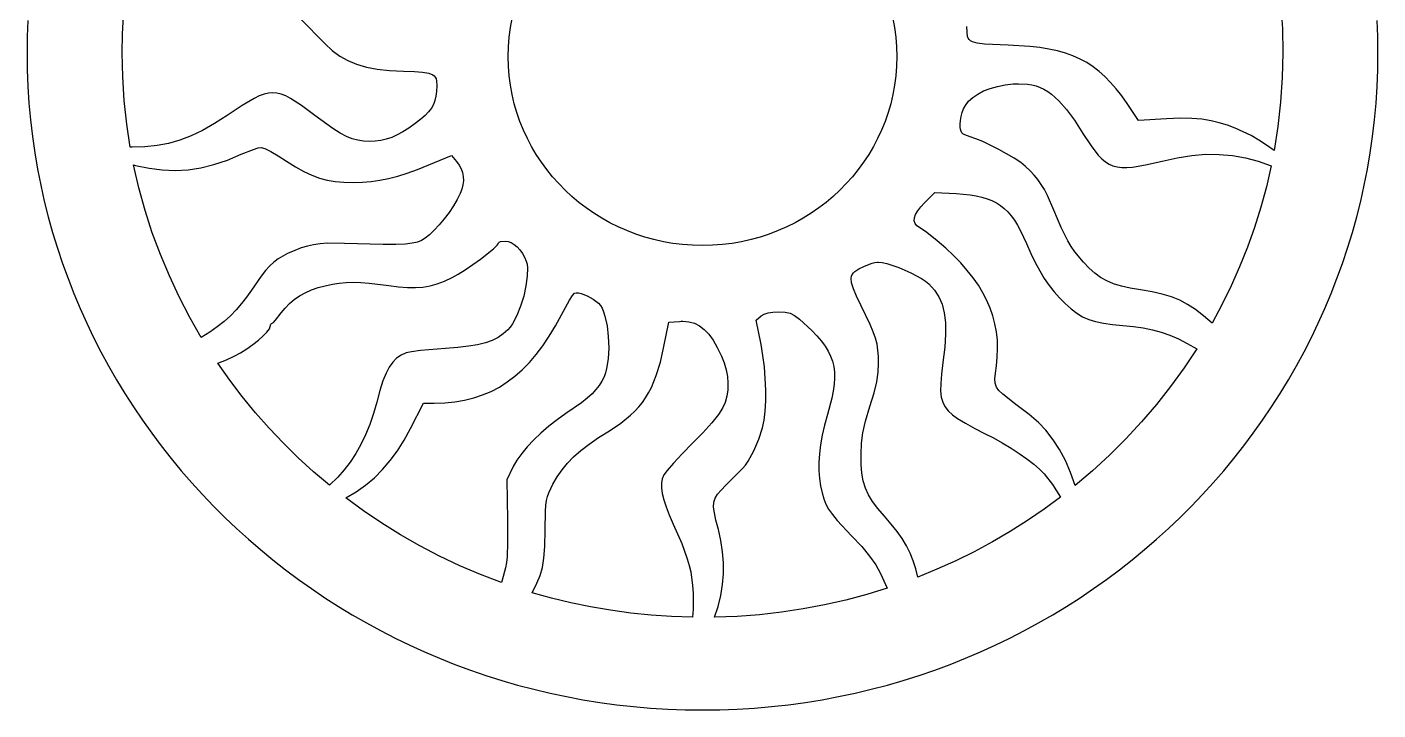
# Model space of a CAD drawing. Extents: x -179 to 389, y -139 to 436.
# Drawn here: x -179 to 389, y -139 to 149 of the extents above; entities that cross this region are included whole.
import ezdxf

# ---------------------------------------------------------------- set-up
doc = ezdxf.new("R2010")
doc.units = 0

msp = doc.modelspace()

# ---------------------------------------------------------------- linework, layer by layer
at = {"layer": 'Layer 1'}
for p, q in [((348.489813, 157.732152), (349.12532, 147.822882)), ((-179.056556, 151.346288), (-179.307525, 144.597134)), ((-139.210527, 145.570648), (-138.827573, 153.271172)), ((-64.349012, 152.214198), (-53.900558, 141.522189)), ((23.606918, 144.384872), (24.127577, 148.36737)), ((24.127577, 148.36737), (24.847564, 152.286305)), ((185.152944, 152.286305), (185.872709, 148.36737)), ((185.872709, 148.36737), (186.393204, 144.384872)), ((216.378185, 146.503917), (216.346667, 148.889685)), ((389.307513, 144.597319), (389.056554, 151.346655)), ((-179.307525, 144.597134), (-179.391609, 137.807986)), ((-139.339224, 137.807986), (-139.210527, 145.570648)), ((23.290744, 140.343826), (23.606918, 144.384872)), ((186.393204, 144.384872), (186.709278, 140.343826)), ((216.640498, 144.690058), (216.378185, 146.503917)), ((216.917164, 143.97057), (216.640498, 144.690058)), ((217.322282, 143.36163), (216.917164, 143.97057)), ((217.879435, 142.852427), (217.322282, 143.36163)), ((218.612208, 142.432153), (217.879435, 142.852427)), ((220.69895, 141.815149), (218.612208, 142.432153)), ((349.12532, 147.822882), (349.339182, 137.807986)), ((389.391596, 137.807986), (389.307513, 144.597319)), ((-179.391609, 137.807986), (-179.298663, 130.670405)), ((-139.120319, 127.688879), (-139.339224, 137.807986)), ((-53.900558, 141.522189), (-50.870004, 138.731251)), ((-50.870004, 138.731251), (-47.708, 136.392426)), ((23.184207, 136.249245), (23.290744, 140.343826)), ((186.709278, 140.343826), (186.815781, 136.249245)), ((223.771181, 141.424139), (220.69895, 141.815149)), ((233.626804, 140.97419), (223.771181, 141.424139)), ((242.824782, 140.421316), (233.626804, 140.97419)), ((246.962655, 139.9472), (242.824782, 140.421316)), ((250.823388, 139.326486), (246.962655, 139.9472)), ((254.429682, 138.548064), (250.823388, 139.326486)), ((257.804241, 137.600826), (254.429682, 138.548064)), ((260.969766, 136.473664), (257.804241, 137.600826)), ((349.339182, 137.807986), (349.104502, 127.331962)), ((389.298656, 130.670407), (389.391596, 137.807986)), ((-47.708, 136.392426), (-44.322807, 134.47417)), ((-44.322807, 134.47417), (-40.622685, 132.944937)), ((-40.622685, 132.944937), (-36.515896, 131.773182)), ((-36.515896, 131.773182), (-31.910701, 130.92736)), ((-31.910701, 130.92736), (-26.715362, 130.375926)), ((23.290745, 132.154665), (23.184207, 136.249245)), ((23.60692, 128.11362), (23.290745, 132.154665)), ((186.709278, 132.154665), (186.393204, 128.11362)), ((186.815781, 136.249245), (186.709278, 132.154665)), ((263.94896, 135.155468), (260.969766, 136.473664)), ((266.764526, 133.635129), (263.94896, 135.155468)), ((269.439165, 131.901538), (266.764526, 133.635129)), ((271.995581, 129.943587), (269.439165, 131.901538)), ((-179.298663, 130.670405), (-179.021319, 123.577153)), ((-138.470315, 117.677769), (-139.120319, 127.688879)), ((-26.715362, 130.375926), (-20.838139, 130.087335)), ((-20.838139, 130.087335), (-16.290642, 129.930754)), ((-16.290642, 129.930754), (-12.819061, 129.680029)), ((-12.819061, 129.680029), (-10.288046, 129.250641)), ((-10.288046, 129.250641), (-8.56225, 128.558068)), ((-8.56225, 128.558068), (-7.959013, 128.086675)), ((-7.959013, 128.086675), (-7.506324, 127.517791)), ((-7.506324, 127.517791), (-7.187266, 126.840851)), ((-7.187266, 126.840851), (-6.984919, 126.04529)), ((-6.984919, 126.04529), (-6.862687, 124.056045)), ((24.127579, 124.131124), (23.60692, 128.11362)), ((186.393204, 128.11362), (185.87271, 124.131123)), ((274.456475, 127.750166), (271.995581, 129.943587)), ((276.84455, 125.310168), (274.456475, 127.750166)), ((279.182508, 122.612482), (276.84455, 125.310168)), ((349.104502, 127.331962), (348.407912, 116.97172)), ((389.021336, 123.577155), (389.298656, 130.670407)), ((-179.021319, 123.577153), (-178.561816, 116.530407)), ((-81.606288, 119.627651), (-83.770173, 118.58494)), ((-79.612549, 120.371977), (-81.606288, 119.627651)), ((-77.73982, 120.817876), (-79.612549, 120.371977)), ((-75.938968, 120.965304), (-77.73982, 120.817876)), ((-74.160858, 120.814217), (-75.938968, 120.965304)), ((-72.356358, 120.364574), (-74.160858, 120.814217)), ((-70.476333, 119.61633), (-72.356358, 120.364574)), ((-68.471648, 118.569441), (-70.476333, 119.61633)), ((-7.242703, 119.453241), (-7.649924, 117.659699)), ((-7.00428, 121.465536), (-7.242703, 119.453241)), ((-6.862687, 124.056045), (-7.00428, 121.465536)), ((24.847567, 120.212189), (24.127579, 124.131124)), ((25.761728, 116.36183), (24.847567, 120.212189)), ((185.152944, 120.212188), (184.239058, 116.361829)), ((185.87271, 124.131123), (185.152944, 120.212188)), ((218.758633, 118.986875), (220.887741, 120.43206)), ((220.887741, 120.43206), (223.359027, 121.704704)), ((223.359027, 121.704704), (226.128916, 122.785337)), ((226.128916, 122.785337), (229.153831, 123.654485)), ((229.153831, 123.654485), (232.390197, 124.292677)), ((232.390197, 124.292677), (235.794437, 124.680442)), ((235.794437, 124.680442), (238.022954, 124.777863)), ((238.022954, 124.777863), (241.888929, 124.582973)), ((238.022954, 124.777863), (238.022954, 124.777863)), ((241.888929, 124.582973), (243.695766, 124.280033)), ((243.695766, 124.280033), (245.434052, 123.829091)), ((245.434052, 123.829091), (247.115448, 123.22189)), ((247.115448, 123.22189), (248.751616, 122.450177)), ((248.751616, 122.450177), (250.354219, 121.505697)), ((250.354219, 121.505697), (251.934917, 120.380194)), ((251.934917, 120.380194), (255.077249, 117.553101)), ((281.493053, 119.646), (279.182508, 122.612482)), ((283.798885, 116.399613), (281.493053, 119.646)), ((388.561873, 116.530411), (389.021336, 123.577155)), ((-178.561816, 116.530407), (-177.922393, 109.532347)), ((-137.399279, 107.782597), (-138.470315, 117.677769)), ((-88.804912, 115.60454), (-95.109837, 111.431122)), ((-83.770173, 118.58494), (-88.804912, 115.60454)), ((-63.891766, 115.57956), (-68.471648, 118.569441)), ((-58.223641, 111.394583), (-63.891766, 115.57956)), ((-9.13364, 114.482692), (-10.291577, 112.976138)), ((-8.266663, 116.023364), (-9.13364, 114.482692)), ((-7.649924, 117.659699), (-8.266663, 116.023364)), ((26.864908, 112.58506), (25.761728, 116.36183)), ((184.239058, 116.361829), (183.136202, 112.585059)), ((214.33298, 112.624714), (214.945514, 114.206613)), ((214.945514, 114.206613), (215.701259, 115.656771)), ((215.701259, 115.656771), (217.015281, 117.388621)), ((217.015281, 117.388621), (218.758633, 118.986875)), ((255.077249, 117.553101), (258.271907, 113.90286)), ((258.271907, 113.90286), (261.612185, 109.363431)), ((288.621244, 109.336559), (283.798885, 116.399613)), ((348.407912, 116.97172), (347.260589, 106.736422)), ((387.922507, 109.532351), (388.561873, 116.530411)), ((-177.922393, 109.532347), (-177.105289, 102.58515)), ((-95.109837, 111.431122), (-100.465038, 107.987401)), ((-50.569423, 105.87308), (-58.223641, 111.394583)), ((-13.643213, 109.819201), (-15.918353, 108.045728)), ((-11.781195, 111.442156), (-13.643213, 109.819201)), ((-10.291577, 112.976138), (-11.781195, 111.442156)), ((28.151953, 108.886893), (26.864908, 112.58506)), ((29.617707, 105.272342), (28.151953, 108.886893)), ((181.849527, 108.886891), (180.384182, 105.272341)), ((183.136202, 112.585059), (181.849527, 108.886891)), ((213.444228, 107.761771), (213.573379, 109.334973)), ((213.573379, 109.334973), (213.872616, 110.978394)), ((213.872616, 110.978394), (214.33298, 112.624714)), ((261.612185, 109.363431), (265.191378, 103.868774)), ((300.31182, 109.981979), (288.621244, 109.336559)), ((306.276767, 110.225543), (300.31182, 109.981979)), ((311.044886, 110.182375), (306.276767, 110.225543)), ((315.162279, 109.825899), (311.044886, 110.182375)), ((319.175045, 109.129538), (315.162279, 109.825899)), ((322.589208, 108.300796), (319.175045, 109.129538)), ((325.972889, 107.263422), (322.589208, 108.300796)), ((387.105476, 102.585156), (387.922507, 109.532351)), ((-177.105289, 102.58515), (-176.112744, 95.690996)), ((-135.91728, 98.011303), (-137.399279, 107.782597)), ((-110.32567, 102.797256), (-115.051472, 100.976962)), ((-105.500254, 105.121757), (-110.32567, 102.797256)), ((-100.465038, 107.987401), (-105.500254, 105.121757)), ((-47.557625, 103.970968), (-50.569423, 105.87308)), ((-44.90912, 102.555835), (-47.557625, 103.970968)), ((-42.488724, 101.563594), (-44.90912, 102.555835)), ((-23.536896, 103.189819), (-25.856458, 102.157372)), ((-21.137593, 104.503482), (-23.536896, 103.189819)), ((-18.613196, 106.116179), (-21.137593, 104.503482)), ((-15.918353, 108.045728), (-18.613196, 106.116179)), ((31.257015, 101.746422), (29.617707, 105.272342)), ((180.384182, 105.272341), (178.745319, 101.74642)), ((213.494121, 106.326109), (213.444228, 107.761771)), ((213.732014, 105.095307), (213.494121, 106.326109)), ((214.166868, 104.136685), (213.732014, 105.095307)), ((214.668983, 103.670706), (214.166868, 104.136685)), ((215.513783, 103.181679), (214.668983, 103.670706)), ((217.759283, 102.370925), (215.513783, 103.181679)), ((265.191378, 103.868774), (268.594865, 98.632124)), ((329.326781, 106.017012), (325.972889, 107.263422)), ((332.65158, 104.56116), (329.326781, 106.017012)), ((335.947978, 102.895461), (332.65158, 104.56116)), ((339.216669, 101.01951), (335.947978, 102.895461)), ((347.260589, 106.736422), (345.673708, 96.635227)), ((386.113018, 95.691003), (387.105476, 102.585156)), ((-135.16225, 97.999128), (-135.91728, 98.011303)), ((-129.73305, 98.171956), (-135.16225, 97.999128)), ((-124.644977, 98.701247), (-129.73305, 98.171956)), ((-119.787846, 99.623937), (-124.644977, 98.701247)), ((-115.051472, 100.976962), (-119.787846, 99.623937)), ((-89.16714, 95.088663), (-84.063959, 97.128302)), ((-84.063959, 97.128302), (-82.046207, 97.747539)), ((-82.046207, 97.747539), (-80.752346, 97.974775)), ((-80.752346, 97.974775), (-79.282303, 97.521755)), ((-80.752346, 97.974775), (-80.752346, 97.974775)), ((-79.282303, 97.521755), (-76.785184, 96.287732)), ((-40.161251, 100.930162), (-42.488724, 101.563594)), ((-37.791517, 100.591451), (-40.161251, 100.930162)), ((-35.244337, 100.483378), (-37.791517, 100.591451)), ((-32.790218, 100.569144), (-35.244337, 100.483378)), ((-30.437767, 100.864853), (-32.790218, 100.569144)), ((-28.141631, 101.388323), (-30.437767, 100.864853)), ((-25.856458, 102.157372), (-28.141631, 101.388323)), ((33.064723, 98.314146), (31.257015, 101.746422)), ((35.035676, 94.980528), (33.064723, 98.314146)), ((176.938087, 98.314144), (174.967637, 94.980525)), ((178.745319, 101.74642), (176.938087, 98.314144)), ((220.145168, 101.6157), (217.759283, 102.370925)), ((223.074083, 100.420629), (220.145168, 101.6157)), ((229.772092, 97.133226), (223.074083, 100.420629)), ((236.275499, 93.353274), (229.772092, 97.133226)), ((268.594865, 98.632124), (270.144792, 96.500314)), ((342.458348, 98.9329), (339.216669, 101.01951)), ((345.673708, 96.635227), (342.458348, 98.9329)), ((-176.112744, 95.690996), (-174.946997, 88.852063)), ((-100.68833, 90.740853), (-95.036319, 92.64265)), ((-95.036319, 92.64265), (-89.16714, 95.088663)), ((-76.785184, 96.287732), (-73.610826, 94.460262)), ((-73.610826, 94.460262), (-70.109069, 92.226902)), ((-70.109069, 92.226902), (-66.299708, 89.785388)), ((-10.243547, 90.570737), (-0.732771, 94.47978)), ((-0.732771, 94.47978), (1.4105, 91.99553)), ((1.4105, 91.99553), (2.492917, 90.542285)), ((37.164719, 91.750581), (35.035676, 94.980528)), ((39.446697, 88.629319), (37.164719, 91.750581)), ((172.839119, 91.750578), (170.557684, 88.629316)), ((174.967637, 94.980525), (172.839119, 91.750578)), ((238.961159, 91.542515), (236.275499, 93.353274)), ((241.006489, 89.925329), (238.961159, 91.542515)), ((270.144792, 96.500314), (271.641282, 94.676124)), ((271.641282, 94.676124), (273.120164, 93.147013)), ((273.120164, 93.147013), (274.617267, 91.900436)), ((274.617267, 91.900436), (276.168422, 90.923852)), ((291.549624, 90.593973), (298.473001, 92.214727)), ((298.473001, 92.214727), (304.862995, 93.622855)), ((304.862995, 93.622855), (310.968878, 94.566309)), ((310.968878, 94.566309), (316.84032, 95.03908)), ((316.84032, 95.03908), (322.526992, 95.035158)), ((322.526992, 95.035158), (328.078565, 94.548534)), ((328.078565, 94.548534), (333.54471, 93.573197)), ((333.54471, 93.573197), (338.975098, 92.103138)), ((338.975098, 92.103138), (344.4194, 90.132347)), ((384.947374, 88.85207), (386.113018, 95.691003)), ((-174.946997, 88.852063), (-173.610288, 82.070528)), ((-132.279477, 80.928701), (-134.504673, 90.607279)), ((-134.504673, 90.607279), (-133.700932, 90.388072)), ((-133.700932, 90.388072), (-127.979031, 89.163524)), ((-127.979031, 89.163524), (-122.432219, 88.443491)), ((-122.432219, 88.443491), (-116.995118, 88.234591)), ((-116.995118, 88.234591), (-111.602353, 88.54344)), ((-111.602353, 88.54344), (-106.188549, 89.376655)), ((-106.188549, 89.376655), (-100.68833, 90.740853)), ((-66.299708, 89.785388), (-62.802751, 87.792918)), ((-62.802751, 87.792918), (-59.502121, 86.212403)), ((-59.502121, 86.212403), (-56.281741, 85.006756)), ((-27.139701, 84.878629), (-23.317251, 85.879356)), ((-23.317251, 85.879356), (-19.280298, 87.149117)), ((-19.280298, 87.149117), (-14.949009, 88.706661)), ((-14.949009, 88.706661), (-10.243547, 90.570737)), ((2.492917, 90.542285), (3.326694, 88.995935)), ((3.326694, 88.995935), (3.910227, 87.369694)), ((3.910227, 87.369694), (4.241906, 85.676778)), ((4.241906, 85.676778), (4.320125, 83.9304)), ((41.876456, 85.621756), (39.446697, 88.629319)), ((44.44884, 82.732905), (41.876456, 85.621756)), ((168.128481, 85.621752), (165.556662, 82.732901)), ((170.557684, 88.629316), (168.128481, 85.621752)), ((242.930548, 88.116109), (241.006489, 89.925329)), ((244.639191, 86.305452), (242.930548, 88.116109)), ((246.177283, 84.423305), (244.639191, 86.305452)), ((276.168422, 90.923852), (277.809457, 90.204717)), ((277.809457, 90.204717), (279.576203, 89.73049)), ((279.576203, 89.73049), (281.504489, 89.488628)), ((281.504489, 89.488628), (283.630144, 89.466587)), ((283.630144, 89.466587), (285.988999, 89.651827)), ((285.988999, 89.651827), (291.549624, 90.593973)), ((344.4194, 90.132347), (342.406716, 81.382469)), ((383.610781, 82.070536), (384.947374, 88.85207)), ((-173.610288, 82.070528), (-172.104855, 75.348571)), ((-129.654399, 71.402238), (-132.279477, 80.928701)), ((-56.281741, 85.006756), (-53.025533, 84.138888)), ((-53.025533, 84.138888), (-49.617421, 83.571709)), ((-49.617421, 83.571709), (-45.941328, 83.268131)), ((-45.941328, 83.268131), (-41.881177, 83.191066)), ((-41.881177, 83.191066), (-38.118387, 83.303154)), ((-38.118387, 83.303154), (-34.460434, 83.609278)), ((-34.460434, 83.609278), (-30.827484, 84.128186)), ((-30.827484, 84.128186), (-27.139701, 84.878629)), ((3.709753, 80.330123), (3.017948, 78.502652)), ((4.143277, 82.143777), (3.709753, 80.330123)), ((4.320125, 83.9304), (4.143277, 82.143777)), ((47.158695, 79.967781), (44.44884, 82.732905)), ((50.000866, 77.331396), (47.158695, 79.967781)), ((162.847377, 79.967776), (160.005776, 77.331391)), ((165.556662, 82.732901), (162.847377, 79.967776)), ((247.589688, 82.399612), (246.177283, 84.423305)), ((248.921271, 80.164319), (247.589688, 82.399612)), ((250.216897, 77.647373), (248.921271, 80.164319)), ((342.406716, 81.382469), (340.065654, 72.75703)), ((382.105478, 75.34858), (383.610781, 82.070536)), ((-172.104855, 75.348571), (-170.432938, 68.68837)), ((1.753927, 76.007063), (0.146795, 73.330792)), ((3.017948, 78.502652), (1.753927, 76.007063)), ((52.970199, 74.828765), (50.000866, 77.331396)), ((56.061538, 72.464901), (52.970199, 74.828765)), ((157.037009, 74.82876), (153.946226, 72.464896)), ((160.005776, 77.331391), (157.037009, 74.82876)), ((196.869844, 72.882684), (198.53071, 74.678866)), ((198.53071, 74.678866), (202.865965, 79.001935)), ((202.865965, 79.001935), (211.755688, 78.478299)), ((202.865965, 79.001935), (202.865965, 79.001935)), ((211.755688, 78.478299), (217.644829, 77.936502)), ((217.644829, 77.936502), (220.24199, 77.522594)), ((220.24199, 77.522594), (222.630772, 76.996812)), ((222.630772, 76.996812), (224.828597, 76.346756)), ((224.828597, 76.346756), (226.852887, 75.560024)), ((226.852887, 75.560024), (228.721062, 74.624217)), ((228.721062, 74.624217), (230.450544, 73.526933)), ((252.879733, 71.488301), (250.216897, 77.647373)), ((380.433704, 68.68838), (382.105478, 75.34858)), ((-170.432938, 68.68837), (-168.596776, 62.092104)), ((-126.638411, 62.03691), (-129.654399, 71.402238)), ((-1.71466, 70.586459), (-3.74165, 67.886685)), ((0.146795, 73.330792), (-1.71466, 70.586459)), ((59.269728, 70.244818), (56.061538, 72.464901)), ((62.589615, 68.173529), (59.269728, 70.244818)), ((150.738579, 70.244813), (147.419218, 68.173524)), ((153.946226, 72.464896), (150.738579, 70.244813)), ((194.185332, 67.032545), (194.260172, 68.282609)), ((194.260172, 68.282609), (194.733352, 69.678414)), ((194.733352, 69.678414), (195.603651, 71.21382)), ((195.603651, 71.21382), (196.869844, 72.882684)), ((230.450544, 73.526933), (232.058754, 72.255772)), ((232.058754, 72.255772), (233.563113, 70.798334)), ((233.563113, 70.798334), (234.981043, 69.142217)), ((234.981043, 69.142217), (236.329965, 67.275021)), ((255.956429, 64.178999), (252.879733, 71.488301)), ((340.065654, 72.75703), (337.403226, 64.262558)), ((378.597697, 62.092113), (380.433704, 68.68838)), ((-7.937088, 63.071285), (-9.927962, 61.180899)), ((-5.845389, 65.344087), (-7.937088, 63.071285)), ((-3.74165, 67.886685), (-5.845389, 65.344087)), ((66.016044, 66.256049), (62.589615, 68.173529)), ((69.54386, 64.49739), (66.016044, 66.256049)), ((73.167909, 62.902568), (69.54386, 64.49739)), ((76.883035, 61.476594), (73.167909, 62.902568)), ((136.842349, 62.902563), (133.127633, 61.47659)), ((140.465952, 64.497385), (136.842349, 62.902563)), ((143.993292, 66.256044), (140.465952, 64.497385)), ((147.419218, 68.173524), (143.993292, 66.256044)), ((194.510056, 65.934366), (194.185332, 67.032545)), ((195.235566, 64.994212), (194.510056, 65.934366)), ((196.363085, 64.218226), (195.235566, 64.994212)), ((199.44487, 62.122481), (196.363085, 64.218226)), ((236.329965, 67.275021), (237.6273, 65.184346)), ((237.6273, 65.184346), (238.89047, 62.85779)), ((238.89047, 62.85779), (241.383998, 57.447435)), ((258.778879, 58.603823), (255.956429, 64.178999)), ((337.403226, 64.262558), (334.426444, 55.90558)), ((-168.596776, 62.092104), (-166.598609, 55.56195)), ((-123.240485, 52.841738), (-126.638411, 62.03691)), ((-58.718601, 57.003953), (-61.318348, 56.424797)), ((-55.990766, 57.384336), (-58.718601, 57.003953)), ((-53.003903, 57.589581), (-55.990766, 57.384336)), ((-45.729327, 57.569209), (-53.003903, 57.589581)), ((-29.483682, 57.148062), (-45.729327, 57.569209)), ((-24.09829, 57.129734), (-29.483682, 57.148062)), ((-20.110638, 57.267069), (-24.09829, 57.129734)), ((-17.200315, 57.580692), (-20.110638, 57.267069)), ((-15.046912, 58.091229), (-17.200315, 57.580692)), ((-13.330018, 58.819306), (-15.046912, 58.091229)), ((-11.729222, 59.785548), (-13.330018, 58.819306)), ((-9.927962, 61.180899), (-11.729222, 59.785548)), ((18.575623, 56.802144), (19.021942, 57.361415)), ((19.021942, 57.361415), (19.177744, 57.739699)), ((19.177744, 57.739699), (19.392842, 58.053364)), ((19.392842, 58.053364), (19.977651, 58.308746)), ((19.977651, 58.308746), (21.893365, 58.543423)), ((21.893365, 58.543423), (23.130483, 58.367101)), ((21.893365, 58.543423), (21.893365, 58.543423)), ((23.130483, 58.367101), (24.412034, 57.863649)), ((24.412034, 57.863649), (25.697815, 57.071341)), ((25.697815, 57.071341), (26.947624, 56.028447)), ((80.684084, 60.224484), (76.883035, 61.476594)), ((84.5659, 59.15125), (80.684084, 60.224484)), ((88.52333, 58.261907), (84.5659, 59.15125)), ((92.551218, 57.561468), (88.52333, 58.261907)), ((96.64441, 57.054946), (92.551218, 57.561468)), ((100.79775, 56.747356), (96.64441, 57.054946)), ((113.367618, 57.054945), (109.214381, 56.747355)), ((117.460645, 57.561465), (113.367618, 57.054945)), ((121.48831, 58.261904), (117.460645, 57.561465)), ((125.445463, 59.151247), (121.48831, 58.261904)), ((129.326954, 60.22448), (125.445463, 59.151247)), ((133.127633, 61.47659), (129.326954, 60.22448)), ((203.815826, 58.665207), (199.44487, 62.122481)), ((207.400303, 55.549602), (203.815826, 58.665207)), ((241.383998, 57.447435), (243.226286, 53.269312)), ((260.230493, 56.229137), (258.778879, 58.603823)), ((376.599697, 55.56196), (378.597697, 62.092113)), ((-166.598609, 55.56195), (-164.440675, 49.100087)), ((-119.469595, 43.825743), (-123.240485, 52.841738)), ((-71.719869, 52.216575), (-73.622839, 51.037881)), ((-69.658473, 53.258315), (-71.719869, 52.216575)), ((-66.657343, 54.575614), (-69.658473, 53.258315)), ((-63.920948, 55.623229), (-66.657343, 54.575614)), ((-61.318348, 56.424797), (-63.920948, 55.623229)), ((11.568072, 50.962788), (16.937948, 55.234713)), ((16.937948, 55.234713), (18.575623, 56.802144)), ((26.947624, 56.028447), (28.121257, 54.773241)), ((28.121257, 54.773241), (29.178512, 53.343994)), ((29.178512, 53.343994), (30.079186, 51.778979)), ((30.079186, 51.778979), (30.783076, 50.116468)), ((105.006084, 56.643712), (100.79775, 56.747356)), ((109.214381, 56.747355), (105.006084, 56.643712)), ((210.701934, 52.437969), (207.400303, 55.549602)), ((213.72345, 49.324533), (210.701934, 52.437969)), ((243.226286, 53.269312), (245.080809, 49.449753)), ((261.781422, 54.003107), (260.230493, 56.229137)), ((265.398397, 49.617183), (261.781422, 54.003107)), ((334.426444, 55.90558), (331.14232, 47.692623)), ((374.441942, 49.100098), (376.599697, 55.56196)), ((-164.440675, 49.100087), (-162.125215, 42.708694)), ((-78.953231, 46.104371), (-80.794535, 43.802152)), ((-77.182316, 48.039351), (-78.953231, 46.104371)), ((-75.424587, 49.664664), (-77.182316, 48.039351)), ((-73.622839, 51.037881), (-75.424587, 49.664664)), ((2.072432, 44.53437), (5.092378, 46.429058)), ((5.092378, 46.429058), (11.568072, 50.962788)), ((30.783076, 50.116468), (31.111924, 48.826763)), ((31.111924, 48.826763), (31.290755, 47.31361)), ((31.290755, 47.31361), (31.233789, 43.749033)), ((168.51845, 45.131038), (169.1441, 45.735391)), ((169.1441, 45.735391), (170.880716, 46.859066)), ((170.880716, 46.859066), (173.274197, 47.985374)), ((173.274197, 47.985374), (176.394776, 49.209161)), ((176.394776, 49.209161), (177.592688, 49.522851)), ((177.592688, 49.522851), (178.693264, 49.653713)), ((178.693264, 49.653713), (179.119479, 49.665889)), ((179.119479, 49.665889), (180.71017, 49.482736)), ((179.119479, 49.665889), (179.119479, 49.665889)), ((180.71017, 49.482736), (182.663188, 49.02048)), ((182.663188, 49.02048), (187.718222, 47.370162)), ((187.718222, 47.370162), (192.754152, 45.191929)), ((216.467583, 46.203516), (213.72345, 49.324533)), ((218.937065, 43.069144), (216.467583, 46.203516)), ((245.080809, 49.449753), (246.969224, 45.955342)), ((246.969224, 45.955342), (248.91319, 42.752662)), ((267.813354, 47.08632), (265.398397, 49.617183)), ((270.18551, 44.965487), (267.813354, 47.08632)), ((331.14232, 47.692623), (327.557868, 39.630214)), ((372.126671, 42.708705), (374.441942, 49.100098)), ((-162.125215, 42.708694), (-159.654467, 36.389949)), ((-115.334713, 34.997943), (-119.469595, 43.825743)), ((-80.794535, 43.802152), (-84.917128, 37.865715)), ((-53.851844, 39.741073), (-50.838796, 40.358398)), ((-50.838796, 40.358398), (-47.93199, 40.800258)), ((-47.93199, 40.800258), (-45.030332, 41.066632)), ((-45.030332, 41.066632), (-42.032726, 41.157497)), ((-42.032726, 41.157497), (-38.838078, 41.072832)), ((-38.838078, 41.072832), (-35.345293, 40.812615)), ((-35.345293, 40.812615), (-27.06093, 39.765437)), ((-9.707763, 39.691296), (-6.732631, 40.523738)), ((-6.732631, 40.523738), (-3.685542, 41.668576)), ((-3.685542, 41.668576), (-0.464869, 43.138656)), ((-0.464869, 43.138656), (2.072432, 44.53437)), ((31.233789, 43.749033), (30.683018, 39.686888)), ((167.594534, 42.939121), (167.745134, 43.750304)), ((167.758121, 40.988121), (167.594534, 42.939121)), ((167.745134, 43.750304), (168.052617, 44.475143)), ((168.531646, 38.48294), (167.758121, 40.988121)), ((168.052617, 44.475143), (168.51845, 45.131038)), ((192.754152, 45.191929), (197.152923, 42.787742)), ((197.152923, 42.787742), (198.920232, 41.595279)), ((198.920232, 41.595279), (200.296481, 40.459563)), ((200.296481, 40.459563), (202.656799, 37.89535)), ((221.134628, 39.91564), (218.937065, 43.069144)), ((223.063005, 36.737228), (221.134628, 39.91564)), ((248.91319, 42.752662), (250.934366, 39.808295)), ((272.620969, 43.203765), (270.18551, 44.965487)), ((275.225837, 41.750235), (272.620969, 43.203765)), ((278.106219, 40.553979), (275.225837, 41.750235)), ((281.368221, 39.564077), (278.106219, 40.553979)), ((369.656122, 36.38996), (372.126671, 42.708705)), ((-159.654467, 36.389949), (-157.030671, 30.14603)), ((-110.844812, 26.36736), (-115.334713, 34.997943)), ((-86.926508, 34.940538), (-89.039112, 32.186129)), ((-84.917128, 37.865715), (-86.926508, 34.940538)), ((-66.897836, 33.902623), (-64.664595, 35.436785)), ((-64.664595, 35.436785), (-62.23664, 36.792021)), ((-62.23664, 36.792021), (-59.620707, 37.964022)), ((-59.620707, 37.964022), (-56.82353, 38.948476)), ((-56.82353, 38.948476), (-53.851844, 39.741073)), ((-27.06093, 39.765437), (-22.921212, 39.228581)), ((-22.921212, 39.228581), (-19.217661, 38.939893)), ((-19.217661, 38.939893), (-15.848653, 38.912219)), ((-15.848653, 38.912219), (-12.712562, 39.158405)), ((-12.712562, 39.158405), (-9.707763, 39.691296)), ((29.709284, 35.391326), (28.383429, 31.126498)), ((30.683018, 39.686888), (29.709284, 35.391326)), ((49.043063, 33.605086), (50.336797, 35.629031)), ((50.336797, 35.629031), (51.119814, 36.562695)), ((51.119814, 36.562695), (51.850479, 36.745363)), ((51.850479, 36.745363), (52.760189, 36.681549)), ((51.850479, 36.745363), (51.850479, 36.745363)), ((52.760189, 36.681549), (53.861035, 36.432992)), ((53.861035, 36.432992), (56.402065, 35.47794)), ((56.402065, 35.47794), (59.005418, 34.072784)), ((169.903377, 35.284376), (168.531646, 38.48294)), ((171.861582, 31.253225), (169.903377, 35.284376)), ((202.656799, 37.89535), (204.517343, 35.092917)), ((204.517343, 35.092917), (205.896932, 31.947289)), ((224.724926, 33.528131), (223.063005, 36.737228)), ((250.934366, 39.808295), (253.054412, 37.088826)), ((253.054412, 37.088826), (255.294985, 34.560836)), ((255.294985, 34.560836), (257.677745, 32.190909)), ((285.117948, 38.729611), (281.368221, 39.564077)), ((289.461504, 37.999663), (285.117948, 38.729611)), ((294.312952, 37.180263), (289.461504, 37.999663)), ((298.584902, 36.220738), (294.312952, 37.180263)), ((302.410728, 35.057914), (298.584902, 36.220738)), ((305.923802, 33.628613), (302.410728, 35.057914)), ((327.557868, 39.630214), (323.680099, 31.724881)), ((367.032535, 30.146042), (369.656122, 36.38996)), ((-157.030671, 30.14603), (-154.256066, 23.979116)), ((-91.292912, 29.579223), (-93.725879, 27.096557)), ((-89.039112, 32.186129), (-91.292912, 29.579223)), ((-72.361936, 28.269691), (-70.753241, 30.314765)), ((-70.753241, 30.314765), (-68.92963, 32.193847)), ((-68.92963, 32.193847), (-66.897836, 33.902623)), ((28.383429, 31.126498), (26.776292, 27.156555)), ((45.639852, 27.478145), (49.043063, 33.605086)), ((59.005418, 34.072784), (61.202945, 32.410105)), ((61.202945, 32.410105), (61.993803, 31.466306)), ((61.993803, 31.466306), (62.712028, 30.212611)), ((62.712028, 30.212611), (63.354763, 28.686983)), ((63.354763, 28.686983), (63.919152, 26.927387)), ((132.626827, 28.320468), (134.626986, 28.640367)), ((134.626986, 28.640367), (137.057751, 28.744623)), ((137.057751, 28.744623), (139.856682, 28.633657)), ((137.057751, 28.744623), (137.057751, 28.744623)), ((139.856682, 28.633657), (141.928433, 28.187909)), ((175.620819, 23.392217), (171.861582, 31.253225)), ((205.896932, 31.947289), (206.814383, 28.353491)), ((226.123123, 30.282574), (224.724926, 33.528131)), ((227.26033, 26.994781), (226.123123, 30.282574)), ((257.677745, 32.190909), (260.187758, 29.975121)), ((260.187758, 29.975121), (262.605261, 28.155174)), ((309.257496, 31.869662), (305.923802, 33.628613)), ((312.545183, 29.717885), (309.257496, 31.869662)), ((315.920236, 27.110106), (312.545183, 29.717885)), ((323.680099, 31.724881), (319.516026, 23.98315)), ((364.258147, 23.979128), (367.032535, 30.146042)), ((-154.256066, 23.979116), (-151.332891, 17.891386)), ((-106.008864, 17.943013), (-110.844812, 26.36736)), ((-96.375986, 24.714867), (-99.281205, 22.410888)), ((-93.725879, 27.096557), (-96.375986, 24.714867)), ((-76.977285, 22.607074), (-76.74775, 23.542994)), ((-76.74775, 23.542994), (-76.499856, 23.829123)), ((-76.499856, 23.829123), (-76.1979, 23.934433)), ((-76.1979, 23.934433), (-75.655125, 24.275923)), ((-75.655125, 24.275923), (-74.75113, 25.206345)), ((-74.75113, 25.206345), (-72.361936, 28.269691)), ((24.958716, 23.745649), (23.993151, 22.332382)), ((26.776292, 27.156555), (24.958716, 23.745649)), ((40.462606, 18.441705), (43.085959, 22.789714)), ((43.085959, 22.789714), (45.639852, 27.478145)), ((63.919152, 26.927387), (64.801465, 22.858141)), ((64.801465, 22.858141), (65.336116, 18.308581)), ((88.761054, 14.094856), (90.855608, 24.409365)), ((90.855608, 24.409365), (95.349179, 24.701628)), ((95.349179, 24.701628), (96.067657, 24.738168)), ((96.067657, 24.738168), (96.749605, 24.750346)), ((96.749605, 24.750346), (99.261888, 24.541508)), ((96.749605, 24.750346), (96.749605, 24.750346)), ((99.261888, 24.541508), (101.568331, 23.926407)), ((101.568331, 23.926407), (103.703698, 22.875969)), ((103.703698, 22.875969), (105.702755, 21.361124)), ((127.583511, 25.237453), (129.738958, 26.991038)), ((129.641538, 15.02037), (127.583511, 25.237453)), ((129.738958, 26.991038), (131.012433, 27.774249)), ((131.012433, 27.774249), (132.626827, 28.320468)), ((141.928433, 28.187909), (143.750739, 27.238102)), ((143.750739, 27.238102), (145.801334, 25.614962)), ((145.801334, 25.614962), (151.025535, 20.818691)), ((176.893976, 20.31981), (175.620819, 23.392217)), ((206.814383, 28.353491), (207.288515, 24.206551)), ((207.288515, 24.206551), (207.338147, 19.401493)), ((228.139276, 23.658975), (227.26033, 26.994781)), ((228.762696, 20.26938), (228.139276, 23.658975)), ((262.605261, 28.155174), (265.052201, 26.684855)), ((265.052201, 26.684855), (267.650523, 25.517951)), ((267.650523, 25.517951), (270.522176, 24.608248)), ((270.522176, 24.608248), (273.789106, 23.909534)), ((273.789106, 23.909534), (277.573259, 23.375595)), ((277.573259, 23.375595), (281.996583, 22.960218)), ((281.996583, 22.960218), (286.479806, 22.530021)), ((319.516026, 23.98315), (315.920236, 27.110106)), ((361.335199, 17.891398), (364.258147, 23.979128)), ((-151.332891, 17.891386), (-148.263386, 11.885017)), ((-102.479507, 20.161358), (-106.008864, 17.943013)), ((-99.281205, 22.410888), (-102.479507, 20.161358)), ((-81.957819, 16.812719), (-79.94236, 18.577407)), ((-79.94236, 18.577407), (-78.367773, 20.191188)), ((-78.367773, 20.191188), (-77.343077, 21.564324)), ((-77.343077, 21.564324), (-76.977285, 22.607074)), ((18.971574, 17.96557), (16.504398, 16.733597)), ((21.113527, 19.433251), (18.971574, 17.96557)), ((23.001542, 21.15793), (21.113527, 19.433251)), ((23.993151, 22.332382), (23.001542, 21.15793)), ((37.761963, 14.428713), (40.462606, 18.441705)), ((65.336116, 18.308581), (65.500252, 13.582415)), ((105.702755, 21.361124), (107.600266, 19.3528)), ((107.600266, 19.3528), (109.430997, 16.821925)), ((151.025535, 20.818691), (153.180105, 18.58688)), ((153.180105, 18.58688), (155.041074, 16.426944)), ((177.827376, 17.605006), (176.893976, 20.31981)), ((178.469432, 15.086957), (177.827376, 17.605006)), ((207.338147, 19.401493), (206.982098, 13.833344)), ((229.133319, 16.82022), (228.762696, 20.26938)), ((286.479806, 22.530021), (290.592227, 21.946007)), ((290.592227, 21.946007), (294.433957, 21.172574)), ((294.433957, 21.172574), (298.10511, 20.17412)), ((298.10511, 20.17412), (301.705799, 18.915045)), ((301.705799, 18.915045), (305.336138, 17.359747)), ((305.336138, 17.359747), (309.096238, 15.472625)), ((358.265928, 11.88503), (361.335199, 17.891398)), ((-148.263386, 11.885017), (-145.049789, 5.962189)), ((-92.248076, 10.03969), (-89.559281, 11.51061)), ((-89.559281, 11.51061), (-86.875296, 13.189582)), ((-86.875296, 13.189582), (-84.305137, 14.986864)), ((-84.305137, 14.986864), (-81.957819, 16.812719)), ((-19.754326, 11.464489), (-21.928216, 10.454904)), ((-17.557282, 11.96258), (-19.754326, 11.464489)), ((-13.705698, 12.485989), (-17.557282, 11.96258)), ((-3.204846, 13.364211), (-13.705698, 12.485989)), ((1.957737, 13.73699), (-3.204846, 13.364211)), ((6.438668, 14.239028), (1.957737, 13.73699)), ((10.309231, 14.891616), (6.438668, 14.239028)), ((13.640712, 15.716042), (10.309231, 14.891616)), ((16.504398, 16.733597), (13.640712, 15.716042)), ((34.9762, 10.745336), (37.761963, 14.428713)), ((65.500252, 13.582415), (65.271023, 8.983352)), ((87.254547, 7.556782), (88.761054, 14.094856)), ((109.430997, 16.821925), (111.229712, 13.739428)), ((111.229712, 13.739428), (113.031177, 10.076238)), ((130.445895, 10.384954), (129.641538, 15.02037)), ((155.041074, 16.426944), (156.617006, 14.309629)), ((156.617006, 14.309629), (157.916466, 12.20568)), ((157.916466, 12.20568), (158.948019, 10.085841)), ((178.868555, 12.60482), (178.469432, 15.086957)), ((179.073159, 9.997746), (178.868555, 12.60482)), ((206.982098, 13.833344), (206.239186, 7.39713)), ((229.127108, 9.720102), (229.253879, 13.30572)), ((229.253879, 13.30572), (229.133319, 16.82022)), ((313.086214, 13.218077), (307.739179, 5.156015)), ((309.096238, 15.472625), (313.086214, 13.218077)), ((355.052573, 5.962201), (358.265928, 11.88503)), ((-145.049789, 5.962189), (-141.694341, 0.125079)), ((-99.067609, 7.092697), (-95.419505, 8.573877)), ((-94.038165, -0.03603), (-99.067609, 7.092697)), ((-95.419505, 8.573877), (-92.248076, 10.03969)), ((-25.445235, 7.576155), (-26.906628, 5.509212)), ((-23.805475, 9.191756), (-25.445235, 7.576155)), ((-21.928216, 10.454904), (-23.805475, 9.191756)), ((29.118002, 4.345803), (32.097489, 7.386167)), ((32.097489, 7.386167), (34.9762, 10.745336)), ((65.271023, 8.983352), (64.625575, 4.8151)), ((85.523667, 1.876587), (87.254547, 7.556782)), ((113.031177, 10.076238), (114.164112, 7.241561)), ((114.164112, 7.241561), (114.989396, 4.377067)), ((131.049216, 5.551732), (130.445895, 10.384954)), ((158.948019, 10.085841), (159.72023, 7.920856)), ((159.72023, 7.920856), (160.241662, 5.681472)), ((178.953766, 3.32399), (179.131657, 7.104889)), ((179.131657, 7.104889), (179.073159, 9.997746)), ((206.239186, 7.39713), (205.638996, 2.550297)), ((228.343242, 2.918012), (228.755736, 6.057591)), ((228.755736, 6.057591), (229.127108, 9.720102)), ((351.697373, 0.125091), (355.052573, 5.962201)), ((-141.694341, 0.125079), (-138.199281, -5.624134)), ((-28.248789, 2.892039), (-29.53085, -0.374253)), ((-26.906628, 5.509212), (-28.248789, 2.892039)), ((22.825381, -0.800127), (26.029909, 1.61884)), ((26.029909, 1.61884), (29.118002, 4.345803)), ((63.541058, 1.381366), (62.602252, -0.517416)), ((64.139628, 2.987436), (63.541058, 1.381366)), ((64.625575, 4.8151), (64.139628, 2.987436)), ((83.486124, -3.072811), (85.523667, 1.876587)), ((114.989396, 4.377067), (115.506618, 1.510975)), ((115.506618, 1.510975), (115.715366, -1.328496)), ((131.449072, 0.654442), (131.049216, 5.551732)), ((131.643031, -4.173181), (131.449072, 0.654442)), ((160.241662, 5.681472), (160.520881, 3.338431)), ((160.566451, 0.862481), (160.386938, -1.775636)), ((160.520881, 3.338431), (160.566451, 0.862481)), ((178.35292, -0.664318), (178.953766, 3.32399)), ((205.638996, 2.550297), (205.298573, -1.390485)), ((228.129163, 0.515697), (228.343242, 2.918012)), ((228.220004, -1.359999), (228.129163, 0.515697)), ((307.739179, 5.156015), (302.071819, -2.678614)), ((348.202567, -5.624122), (351.697373, 0.125091)), ((-138.199281, -5.624134), (-134.566847, -11.283272)), ((-88.752996, -6.974844), (-94.038165, -0.03603)), ((-30.811944, -4.388552), (-32.151204, -9.249747)), ((-29.53085, -0.374253), (-30.811944, -4.388552)), ((12.4349, -6.263092), (16.035705, -4.735689)), ((16.035705, -4.735689), (19.496589, -2.916502)), ((19.496589, -2.916502), (22.825381, -0.800127)), ((60.145539, -4.018953), (58.491718, -5.752965)), ((61.493065, -2.295646), (60.145539, -4.018953)), ((62.602252, -0.517416), (61.493065, -2.295646)), ((81.059627, -7.418492), (82.326638, -5.313174)), ((82.326638, -5.313174), (83.486124, -3.072811)), ((115.615229, -4.113127), (115.205796, -6.814699)), ((115.715366, -1.328496), (115.615229, -4.113127)), ((131.628665, -8.797398), (131.643031, -4.173181)), ((159.990904, -4.605174), (159.386916, -7.655388)), ((160.386938, -1.775636), (159.990904, -4.605174)), ((175.502714, -11.173826), (177.234207, -5.337702)), ((177.234207, -5.337702), (178.35292, -0.664318)), ((205.298573, -1.390485), (205.245971, -4.578567)), ((205.245971, -4.578567), (205.509244, -7.1673)), ((228.722269, -2.919722), (228.220004, -1.359999)), ((229.742463, -4.374116), (228.722269, -2.919722)), ((231.387091, -5.933828), (229.742463, -4.374116)), ((302.071819, -2.678614), (296.093092, -10.277036)), ((344.570393, -11.283259), (348.202567, -5.624122)), ((-134.566847, -11.283272), (-130.799279, -16.850156)), ((-83.218632, -13.717334), (-88.752996, -6.974844)), ((-32.151204, -9.249747), (-33.538839, -14.072215)), ((-17.939849, -20.416688), (-12.472064, -9.724699)), ((-12.472064, -9.724699), (-7.941963, -9.712507)), ((-7.941963, -9.712507), (-3.524116, -9.562957)), ((-3.524116, -9.562957), (0.714665, -9.148645)), ((0.714665, -9.148645), (4.782208, -8.464166)), ((4.782208, -8.464166), (8.686344, -7.504116)), ((8.686344, -7.504116), (12.4349, -6.263092)), ((53.993359, -9.515623), (47.454332, -14.108654)), ((56.463643, -7.563312), (53.993359, -9.515623)), ((58.491718, -5.752965), (56.463643, -7.563312)), ((76.510582, -13.083033), (78.161886, -11.287537)), ((78.161886, -11.287537), (79.674805, -9.404651)), ((79.674805, -9.404651), (81.059627, -7.418492)), ((114.486657, -9.404992), (113.4574, -11.855787)), ((115.205796, -6.814699), (114.486657, -9.404992)), ((131.403543, -13.084474), (131.628665, -8.797398)), ((159.386916, -7.655388), (157.589333, -14.534866)), ((173.660975, -17.358648), (175.502714, -11.173826)), ((205.509244, -7.1673), (206.116447, -9.310036)), ((206.116447, -9.310036), (207.095634, -11.160125)), ((207.095634, -11.160125), (208.474859, -12.87092)), ((236.97567, -10.211786), (231.387091, -5.933828)), ((242.565124, -14.491504), (236.97567, -10.211786)), ((296.093092, -10.277036), (289.811957, -17.630477)), ((340.803091, -16.850143), (344.570393, -11.283259)), ((-130.799279, -16.850156), (-126.898817, -22.322607)), ((-77.441601, -20.257091), (-83.218632, -13.717334)), ((-33.538839, -14.072215), (-35.121369, -18.659808)), ((43.775098, -16.706988), (40.272389, -19.446673)), ((47.454332, -14.108654), (43.775098, -16.706988)), ((70.623507, -18.10404), (74.710609, -14.807026)), ((74.710609, -14.807026), (76.510582, -13.083033)), ((111.778947, -14.438182), (108.916163, -17.981636)), ((113.4574, -11.855787), (111.778947, -14.438182)), ((130.311311, -20.112255), (130.965235, -16.900672)), ((130.965235, -16.900672), (131.403543, -13.084474)), ((157.589333, -14.534866), (156.379304, -18.989644)), ((208.474859, -12.87092), (210.282178, -14.59577)), ((210.282178, -14.59577), (212.414693, -16.15307)), ((212.414693, -16.15307), (215.664493, -18.148362)), ((246.446634, -17.838115), (242.565124, -14.491504)), ((336.902898, -22.322595), (340.803091, -16.850143)), ((-126.898817, -22.322607), (-122.867699, -27.698448)), ((-71.42843, -26.587706), (-77.441601, -20.257091)), ((-35.121369, -18.659808), (-36.894506, -23.004477)), ((-20.622404, -25.319605), (-17.939849, -20.416688)), ((36.988643, -22.284662), (33.966297, -25.177907)), ((40.272389, -19.446673), (36.988643, -22.284662)), ((61.215952, -24.235625), (65.818289, -21.30566)), ((65.818289, -21.30566), (70.623507, -18.10404)), ((105.130398, -22.182447), (100.683001, -26.736914)), ((108.916163, -17.981636), (105.130398, -22.182447)), ((128.735001, -24.825646), (130.311311, -20.112255)), ((156.379304, -18.989644), (155.415269, -23.213572)), ((171.974812, -26.526296), (172.541987, -22.166921)), ((172.541987, -22.166921), (173.660975, -17.358648)), ((215.664493, -18.148362), (219.590266, -20.324915)), ((219.590266, -20.324915), (223.750705, -22.425997)), ((223.750705, -22.425997), (227.4874, -24.314478)), ((249.510834, -21.097933), (246.446634, -17.838115)), ((252.648362, -25.117268), (249.510834, -21.097933)), ((289.811957, -17.630477), (283.237372, -24.730162)), ((332.872055, -27.698436), (336.902898, -22.322595)), ((-122.867699, -27.698448), (-118.708165, -32.975499)), ((-65.185648, -32.702769), (-71.42843, -26.587706)), ((-38.853966, -27.098169), (-40.995462, -30.932832)), ((-36.894506, -23.004477), (-38.853966, -27.098169)), ((-23.453944, -29.810699), (-20.622404, -25.319605)), ((31.247788, -28.083362), (28.875552, -30.957979)), ((33.966297, -25.177907), (31.247788, -28.083362)), ((53.75035, -29.673102), (57.216306, -27.002942)), ((57.216306, -27.002942), (61.215952, -24.235625)), ((100.683001, -26.736914), (96.479832, -30.994088)), ((126.574525, -29.739031), (128.735001, -24.825646)), ((154.695991, -27.221062), (154.220229, -31.026526)), ((155.415269, -23.213572), (154.695991, -27.221062)), ((171.788511, -31.364427), (171.974812, -26.526296)), ((227.4874, -24.314478), (231.229238, -26.392145)), ((231.229238, -26.392145), (234.887147, -28.598411)), ((255.349542, -29.211704), (252.648362, -25.117268)), ((283.237372, -24.730162), (276.378297, -31.567314)), ((328.712798, -32.975487), (332.872055, -27.698436)), ((-118.708165, -32.975499), (-114.422455, -38.151584)), ((-58.719783, -38.59587), (-65.185648, -32.702769)), ((-40.995462, -30.932832), (-43.314707, -34.500415)), ((-29.681552, -37.666131), (-26.463863, -33.917148)), ((-26.463863, -33.917148), (-23.453944, -29.810699)), ((26.892029, -33.75871), (25.339654, -36.442508)), ((28.875552, -30.957979), (26.892029, -33.75871)), ((48.143507, -34.983916), (50.749084, -32.311596)), ((50.749084, -32.311596), (53.75035, -29.673102)), ((96.479832, -30.994088), (92.819875, -34.902058)), ((123.048259, -35.827546), (124.200058, -34.09513)), ((124.200058, -34.09513), (126.574525, -29.739031)), ((154.220229, -31.026526), (153.986745, -34.644375)), ((171.841739, -35.578136), (171.788511, -31.364427)), ((234.887147, -28.598411), (238.372055, -30.87269)), ((238.372055, -30.87269), (241.594887, -33.154396)), ((241.594887, -33.154396), (244.466572, -35.382942)), ((257.794664, -33.836965), (255.349542, -29.211704)), ((259.965172, -38.927792), (257.794664, -33.836965)), ((276.378297, -31.567314), (269.24369, -38.133161)), ((324.427368, -38.151572), (328.712798, -32.975487)), ((-114.422455, -38.151584), (-110.012807, -43.224522)), ((-52.037364, -44.260599), (-58.719783, -38.59587)), ((-45.807416, -37.792867), (-48.469302, -40.802135)), ((-43.314707, -34.500415), (-45.807416, -37.792867)), ((-33.136405, -41.084827), (-29.681552, -37.666131)), ((25.339654, -36.442508), (22.550963, -41.934665)), ((43.84342, -40.691998), (45.864619, -37.755553)), ((45.864619, -37.755553), (48.143507, -34.983916)), ((90.095772, -38.027606), (88.700161, -39.937519)), ((92.819875, -34.902058), (90.095772, -38.027606)), ((114.870004, -44.260599), (121.981778, -37.136661)), ((121.981778, -37.136661), (123.048259, -35.827546)), ((153.986745, -34.644375), (153.9943, -38.089021)), ((153.9943, -38.089021), (154.241655, -41.374875)), ((172.125746, -39.236263), (171.841739, -35.578136)), ((172.693464, -42.478263), (172.125746, -39.236263)), ((244.466572, -35.382942), (246.898038, -37.497743)), ((246.898038, -37.497743), (248.800211, -39.438212)), ((248.800211, -39.438212), (252.354628, -43.967109)), ((261.84251, -44.418926), (259.965172, -38.927792)), ((269.24369, -38.133161), (261.84251, -44.418926)), ((320.018003, -43.22451), (324.427368, -38.151572)), ((-110.012807, -43.224522), (-105.481462, -48.192135)), ((-48.469302, -40.802135), (-52.037364, -44.260599)), ((-40.87517, -47.040072), (-36.857813, -44.200415)), ((-36.857813, -44.200415), (-33.136405, -41.084827)), ((22.550963, -41.934665), (22.843226, -58.764225)), ((40.258655, -47.393816), (42.010909, -43.858743)), ((42.010909, -43.858743), (43.84342, -40.691998)), ((87.730339, -43.354024), (87.715404, -45.398599)), ((87.715404, -45.398599), (88.023962, -47.72093)), ((88.061135, -41.547048), (87.730339, -43.354024)), ((88.700161, -39.937519), (88.061135, -41.547048)), ((112.837456, -46.32053), (114.870004, -44.260599)), ((154.241655, -41.374875), (154.727571, -44.516349)), ((154.727571, -44.516349), (155.361155, -47.459733)), ((173.597823, -45.44359), (172.693464, -42.478263)), ((174.891751, -48.271699), (173.597823, -45.44359)), ((252.354628, -43.967109), (255.765845, -49.229093)), ((315.486941, -48.192124), (320.018003, -43.22451)), ((-105.481462, -48.192135), (-100.830657, -53.052246)), ((-45.217867, -49.630978), (-40.87517, -47.040072)), ((-37.734688, -55.096765), (-45.217867, -49.630978)), ((39.073249, -52.7158), (39.323086, -50.659307)), ((39.323086, -50.659307), (39.706447, -48.955291)), ((39.706447, -48.955291), (40.258655, -47.393816)), ((88.023962, -47.72093), (88.663643, -50.361169)), ((88.663643, -50.361169), (89.642077, -53.359471)), ((109.800769, -51.452024), (110.335373, -49.727877)), ((110.335373, -49.727877), (111.336758, -48.080168)), ((111.336758, -48.080168), (112.837456, -46.32053)), ((155.361155, -47.459733), (156.066757, -49.969927)), ((156.066757, -49.969927), (156.95032, -52.217722)), ((176.628181, -51.102044), (174.891751, -48.271699)), ((178.86004, -54.074081), (176.628181, -51.102044)), ((255.765845, -49.229093), (248.863451, -54.313689)), ((310.836421, -53.052235), (315.486941, -48.192124)), ((-100.830657, -53.052246), (-96.062633, -57.802676)), ((-30.033854, -60.287097), (-37.734688, -55.096765)), ((38.771641, -63.099497), (38.921611, -55.334705)), ((38.921611, -55.334705), (39.073249, -52.7158)), ((89.642077, -53.359471), (90.966897, -56.75599)), ((90.966897, -56.75599), (92.645732, -60.59088)), ((109.700409, -53.440973), (109.800769, -51.452024)), ((110.00176, -55.883092), (109.700409, -53.440973)), ((110.672286, -58.966744), (110.00176, -55.883092)), ((156.95032, -52.217722), (158.117786, -54.373913)), ((158.117786, -54.373913), (159.675096, -56.60929)), ((159.675096, -56.60929), (161.728194, -59.094647)), ((181.64026, -57.327262), (178.86004, -54.074081)), ((248.863451, -54.313689), (241.772611, -59.16191)), ((306.068683, -57.802665), (310.836421, -53.052235)), ((-96.062633, -57.802676), (-91.179628, -62.441246)), ((-91.179628, -62.441246), (-86.183883, -66.965778)), ((-22.123074, -65.194288), (-30.033854, -60.287097)), ((22.843226, -58.764225), (22.942285, -68.26215)), ((92.645732, -60.59088), (96.253776, -68.831669)), ((111.679454, -62.880295), (110.672286, -58.966744)), ((161.728194, -59.094647), (167.74552, -65.498471)), ((184.451791, -60.585257), (181.64026, -57.327262)), ((186.919677, -63.70387), (184.451791, -60.585257)), ((241.772611, -59.16191), (234.499792, -63.768151)), ((296.190505, -66.965768), (301.185965, -62.441236)), ((301.185965, -62.441236), (306.068683, -57.802665)), ((-86.183883, -66.965778), (-81.077636, -71.374093)), ((-14.010055, -69.810653), (-22.123074, -65.194288)), ((38.605378, -70.036552), (38.771641, -63.099497)), ((112.74574, -67.567509), (111.679454, -62.880295)), ((113.452033, -72.232348), (112.74574, -67.567509)), ((167.74552, -65.498471), (172.017356, -70.065278)), ((189.063954, -66.745333), (186.919677, -63.70387)), ((190.904656, -69.771876), (189.063954, -66.745333)), ((227.051464, -68.126806), (219.434095, -72.232272)), ((234.499792, -63.768151), (227.051464, -68.126806)), ((291.084542, -71.374084), (296.190505, -66.965768)), ((-81.077636, -71.374093), (-75.863127, -75.664014)), ((-5.702503, -74.12851), (-14.010055, -69.810653)), ((22.942285, -68.26215), (22.716651, -74.382156)), ((38.245588, -75.030389), (38.605378, -70.036552)), ((96.253776, -68.831669), (98.604336, -75.214486)), ((113.798168, -76.876385), (113.452033, -72.232348)), ((172.017356, -70.065278), (175.36495, -74.079575)), ((192.461819, -72.845731), (190.904656, -69.771876)), ((193.755477, -76.029128), (192.461819, -72.845731)), ((219.434095, -72.232272), (211.654152, -76.078941)), ((285.870316, -75.664005), (291.084542, -71.374084)), ((-75.863127, -75.664014), (-70.542595, -79.833361)), ((2.791873, -78.140172), (-5.702503, -74.12851)), ((11.465367, -81.837956), (2.791873, -78.140172)), ((21.997175, -79.065167), (20.614709, -84.252109)), ((22.429215, -76.781978), (21.997175, -79.065167)), ((22.716651, -74.382156), (22.429215, -76.781978)), ((36.604016, -82.242828), (37.606919, -78.844612)), ((37.606919, -78.844612), (38.245588, -75.030389)), ((98.604336, -75.214486), (99.408369, -78.025568)), ((99.408369, -78.025568), (100.018403, -80.751852)), ((113.78398, -81.50119), (113.798168, -76.876385)), ((175.36495, -74.079575), (177.965517, -77.770207)), ((177.965517, -77.770207), (179.996273, -81.36602)), ((194.805666, -79.384298), (193.755477, -76.029128)), ((195.63242, -82.973473), (194.805666, -79.384298)), ((211.654152, -76.078941), (203.718104, -79.66121)), ((280.550064, -79.833353), (285.870316, -75.664005)), ((-70.542595, -79.833361), (-65.118279, -83.879957)), ((-65.118279, -83.879957), (-59.592418, -87.801622)), ((20.310271, -85.214176), (11.465367, -81.837956)), ((20.614709, -84.252109), (20.310271, -85.214176)), ((35.248594, -85.538997), (36.604016, -82.242828)), ((100.018403, -80.751852), (100.816963, -86.456293)), ((113.409304, -86.108338), (113.78398, -81.50119)), ((179.996273, -81.36602), (182.772787, -87.588851)), ((203.718104, -79.66121), (195.63242, -82.973473)), ((269.60044, -87.801614), (275.126026, -83.879948)), ((275.126026, -83.879948), (280.550064, -79.833353)), ((-59.592418, -87.801622), (-53.967253, -91.596178)), ((33.340396, -89.500709), (35.248594, -85.538997)), ((41.413796, -91.760374), (33.340396, -89.500709)), ((100.816963, -86.456293), (101.045432, -89.69469)), ((101.045432, -89.69469), (101.109666, -93.016711)), ((111.577833, -95.275947), (112.673977, -90.699399)), ((112.673977, -90.699399), (113.409304, -86.108338)), ((174.117611, -90.242117), (165.327187, -92.587412)), ((182.772787, -87.588851), (174.117611, -90.242117)), ((263.975545, -91.596171), (269.60044, -87.801614)), ((-53.967253, -91.596178), (-48.245021, -95.261448)), ((-48.245021, -95.261448), (-42.427964, -98.795252)), ((49.598636, -93.753614), (41.413796, -91.760374)), ((57.889704, -95.47567), (49.598636, -93.753614)), ((66.281788, -96.921788), (57.889704, -95.47567)), ((101.012326, -96.407386), (100.756071, -99.851745)), ((101.109666, -93.016711), (101.012326, -96.407386)), ((110.120709, -99.839553), (111.577833, -95.275947)), ((147.367473, -96.328931), (138.21162, -97.712573)), ((156.408235, -94.618447), (147.367473, -96.328931)), ((165.327187, -92.587412), (156.408235, -94.618447)), ((252.436783, -98.795246), (258.25358, -95.261441)), ((258.25358, -95.261441), (263.975545, -91.596171)), ((-42.427964, -98.795252), (-36.518318, -102.195412)), ((-36.518318, -102.195412), (-30.518325, -105.45975)), ((74.769679, -98.08721), (66.281788, -96.921788)), ((83.348163, -98.967182), (74.769679, -98.08721)), ((92.012031, -99.556945), (83.348163, -98.967182)), ((100.756071, -99.851745), (92.012031, -99.556945)), ((119.581519, -99.474175), (110.120709, -99.839553)), ((128.947396, -98.763085), (119.581519, -99.474175)), ((138.21162, -97.712573), (128.947396, -98.763085)), ((240.52765, -105.459745), (246.527393, -102.195406)), ((246.527393, -102.195406), (252.436783, -98.795246)), ((-30.518325, -105.45975), (-24.430224, -108.586087)), ((234.439791, -108.586082), (240.52765, -105.459745)), ((-24.430224, -108.586087), (-18.256253, -111.572245)), ((-18.256253, -111.572245), (-11.998651, -114.416046)), ((222.008682, -114.416042), (228.266055, -111.572241)), ((228.266055, -111.572241), (234.439791, -108.586082)), ((-11.998651, -114.416046), (-5.65966, -117.11531)), ((-5.65966, -117.11531), (0.758484, -119.66786)), ((209.251977, -119.667857), (215.66991, -117.115306)), ((215.66991, -117.115306), (222.008682, -114.416042)), ((0.758484, -119.66786), (7.253539, -122.071518)), ((7.253539, -122.071518), (13.823267, -124.324103)), ((13.823267, -124.324103), (20.465429, -126.42344)), ((189.545604, -126.423437), (196.187585, -124.324101)), ((196.187585, -124.324101), (202.757122, -122.071514)), ((202.757122, -122.071514), (209.251977, -119.667857)), ((20.465429, -126.42344), (27.177785, -128.367348)), ((27.177785, -128.367348), (33.958096, -130.153649)), ((33.958096, -130.153649), (40.804123, -131.780166)), ((169.207382, -131.780164), (176.053263, -130.153648)), ((176.053263, -130.153648), (182.833417, -128.367346)), ((182.833417, -128.367346), (189.545604, -126.423437)), ((40.804123, -131.780166), (47.713626, -133.244719)), ((47.713626, -133.244719), (54.684366, -134.54513)), ((54.684366, -134.54513), (61.714104, -135.679222)), ((61.714104, -135.679222), (68.8006, -136.644814)), ((141.211352, -136.644814), (148.297757, -135.679221)), ((148.297757, -135.679221), (155.32739, -134.54513)), ((155.32739, -134.54513), (162.298011, -133.244718)), ((162.298011, -133.244718), (169.207382, -131.780164)), ((68.8006, -136.644814), (75.941616, -137.439729)), ((75.941616, -137.439729), (83.134911, -138.061789)), ((83.134911, -138.061789), (90.378247, -138.508815)), ((90.378247, -138.508815), (97.669384, -138.778629)), ((97.669384, -138.778629), (105.006084, -138.869052)), ((105.006084, -138.869052), (112.342773, -138.778629)), ((112.342773, -138.778629), (119.633884, -138.508815)), ((119.633884, -138.508815), (126.877176, -138.061789)), ((126.877176, -138.061789), (134.070412, -137.439729)), ((134.070412, -137.439729), (141.211352, -136.644814))]:
    msp.add_line(p, q, dxfattribs=at)

doc.saveas('drawing.dxf')
